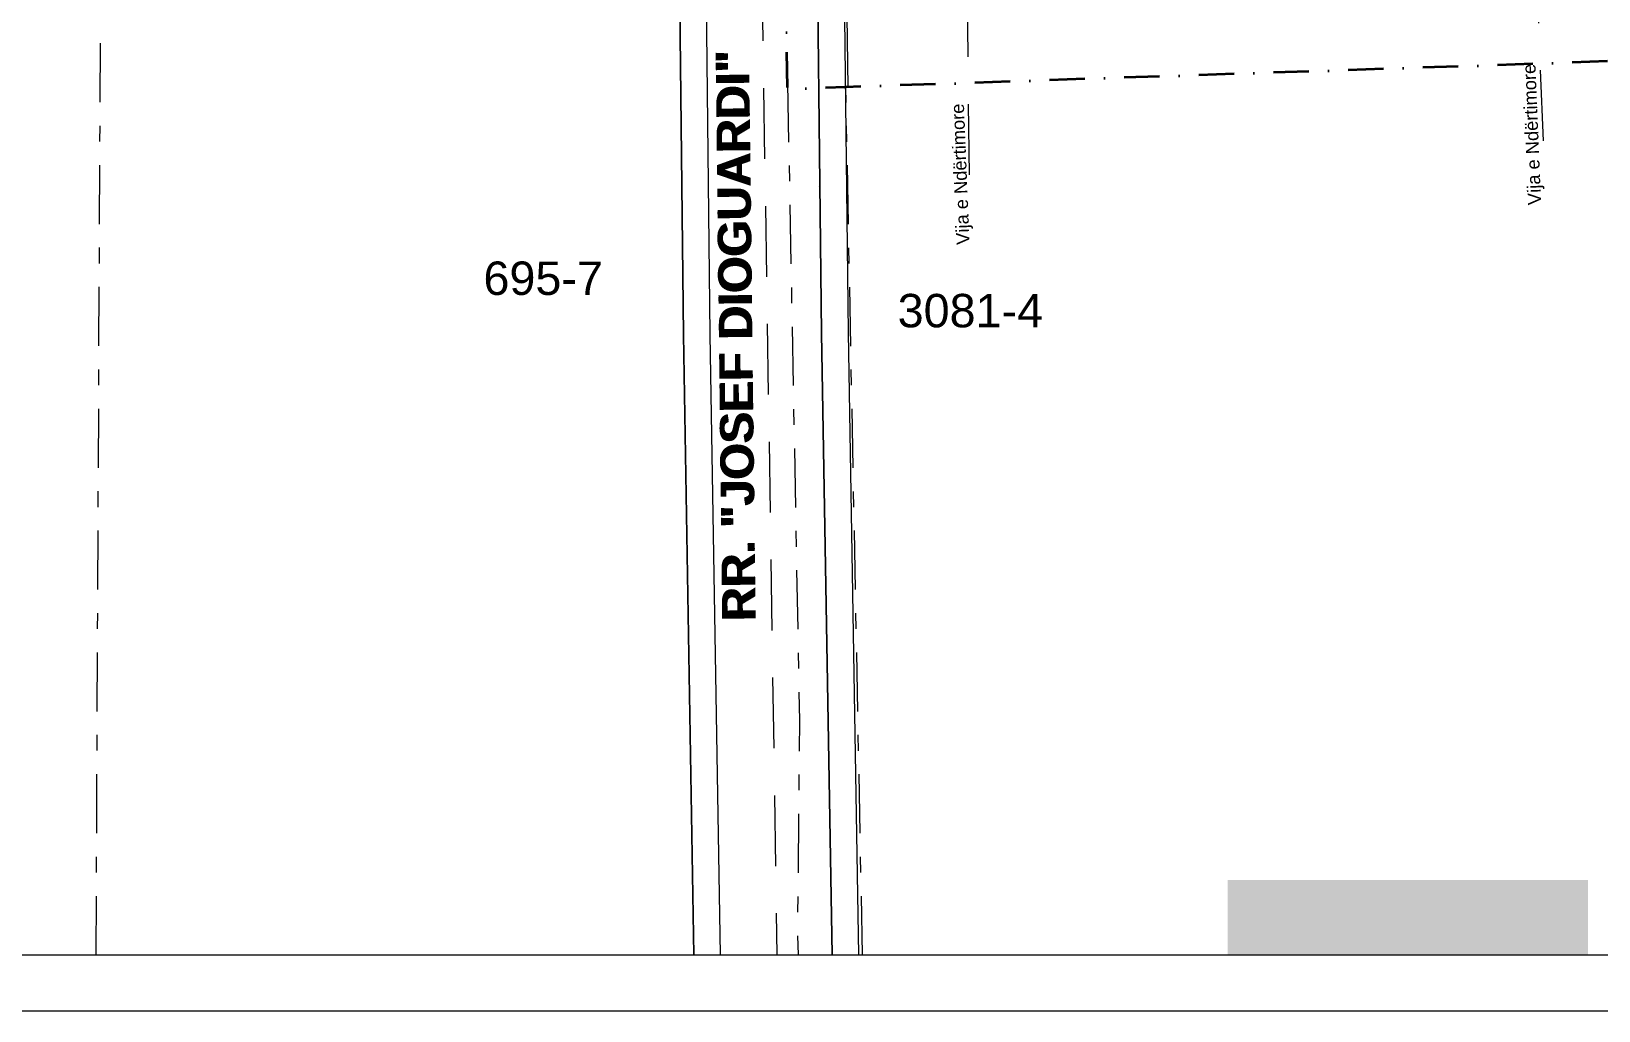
# Model space of a CAD drawing. Header units: millimetres. Extents: x 5128759 to 5835616, y -6847361 to -6545798.
# Drawn here: x 5660077 to 5730397, y -6847361 to -6803401 of the extents above; entities that cross this region are included whole.
import ezdxf

# ---------------------------------------------------------------- set-up
doc = ezdxf.new("R2010")
doc.units = ezdxf.units.MM
doc.header["$MEASUREMENT"] = 0
for name, pattern in [('Dot & Dashed', [3351.388812, 1587.5, -881.944444, 0, -881.944368]), ('Double Dashed', [5468.055367, 2645.833254, -1058.333278, 705.555558, -1058.333278]), ('Long Dashed', [5291.666508, 3174.999952, -2116.666555])]:
    doc.linetypes.add(name, pattern=pattern)
doc.layers.add('2D Drafting - General_Pen_No__1', color=7, linetype='Continuous', lineweight=13)
doc.layers.add('A - Situacioni_Pen_No__102', color=254, linetype='Continuous', lineweight=13)
doc.layers.add('A - Pllaka meskatit', color=7, linetype='Continuous')
for name, color, linetype, lineweight, true_color in [('A - Pllaka meskatit_Pen_No__161', 7, 'Continuous', 13, 0x6a6a6a), ('A - Situacioni_Pen_No__103', 7, 'Continuous', 13, 0xffcc99), ('A - Situacioni_Pen_No__104', 7, 'Continuous', 13, 0x96e196), ('A - Situacioni_Pen_No__8', 7, 'Continuous', 35, 0xa80f02), ('A - Situacioni_Pen_No__82', 7, 'Continuous', 20, 0xaaaaaa), ('Drawing & Figure_Pen_No__161', 7, 'Continuous', 13, 0x6a6a6a), ('Drawing & Figure_Pen_No__4', 7, 'Continuous', 20, 0x029e21)]:
    doc.layers.add(name, color=color, linetype=linetype, lineweight=lineweight, true_color=true_color)
doc.styles.add('GENERATED_STYLE_1', font='arial.ttf')
doc.styles.add('GENERATED_STYLE_6', font='arial.ttf')

# ---------------------------------------------------------------- blocks, each defined once
blk = doc.blocks.new('Slab_13', base_point=(5545094, -6844861))
at = {"layer": 'A - Pllaka meskatit_Pen_No__161', "color": 251, "linetype": 'Continuous', "lineweight": 13, "true_color": 0x6a6a6a, "flags": 128}
blk.add_lwpolyline([(5689151, -6800909), (5689336, -6817030), (5689802, -6844861), (5691002, -6844861), (5690536, -6817013), (5690349, -6800699)], dxfattribs=at)
blk = doc.blocks.new('Slab_16', base_point=(5694870, -6759077))
at = {"layer": 'A - Pllaka meskatit_Pen_No__161', "color": 251, "linetype": 'Continuous', "lineweight": 13, "true_color": 0x6a6a6a, "flags": 128}
blk.add_lwpolyline([(5694870, -6759077), (5695273, -6794098), (5695536, -6816943), (5696003, -6844861), (5697203, -6844861), (5696736, -6816926), (5696071, -6759115), (5696123, -6758411), (5696283, -6757777), (5696550, -6757180), (5696915, -6756637), (5697368, -6756165), (5697895, -6755778), (5698481, -6755487), (5699108, -6755301), (5699809, -6755219), (5719578, -6754632), (5726933, -6754056), (5727629, -6754031), (5728246, -6754111), (5728842, -6754290), (5729401, -6754565), (5729907, -6754927), (5730347, -6755367), (5730710, -6755873), (5730984, -6756431), (5731164, -6757027), (5731251, -6757693), (5731874, -6770932), (5733200, -6803077), (5734200, -6835248), (5734656, -6844861), (5735857, -6844861), (5735399, -6835201), (5734399, -6803034), (5733073, -6770879), (5732447, -6757588), (5732342, -6756775), (5732105, -6755990), (5731743, -6755254), (5731265, -6754588), (5730685, -6754008), (5730018, -6753531), (5729283, -6753170), (5728497, -6752933), (5727684, -6752828), (5726865, -6752858), (5719514, -6753434), (5699721, -6754022), (5698866, -6754121), (5698040, -6754366), (5697268, -6754749), (5696574, -6755259), (5695977, -6755881), (5695496, -6756596), (5695145, -6757382), (5694935, -6758218)], close=True, dxfattribs=at)

msp = doc.modelspace()

# ---------------------------------------------------------------- hatches: boundary and pattern name
at = {"layer": 'A - Situacioni_Pen_No__102', "linetype": 'Continuous', "lineweight": 0, "true_color": 0xf2f2f2}
msp.add_hatch(color=7, dxfattribs=at).paths.add_polyline_path([(5713755, -6841491), (5729916, -6841491), (5729916, -6844861), (5713755, -6844861)])

# ---------------------------------------------------------------- linework, layer by layer
at = {"layer": '2D Drafting - General_Pen_No__1', "color": 7, "linetype": 'Continuous', "lineweight": 13}
for p, q in [((5535187, -6844861), (5815488, -6844861)), ((5520988, -6847361), (5817988, -6847361))]:
    msp.add_line(p, q, dxfattribs=at)
at = {"layer": 'A - Situacioni_Pen_No__102', "color": 254, "linetype": 'Continuous', "lineweight": 13}
for p, q in [((5694008, -6805974), (5694008, -6805974)), ((5694008, -6805974), (5694008, -6805974)), ((5696603, -6805891), (5696603, -6805891)), ((5696603, -6805891), (5696603, -6805891)), ((5695397, -6810381), (5695397, -6810381)), ((5695397, -6810381), (5695397, -6810381))]:
    msp.add_line(p, q, dxfattribs=at)
for points in [[(5696003, -6844861), (5695536, -6816943), (5695273, -6794098), (5694870, -6759077), (5694935, -6758218), (5695145, -6757382), (5695496, -6756596), (5695977, -6755881), (5696574, -6755259), (5697268, -6754749), (5698040, -6754366), (5698866, -6754121), (5699721, -6754022), (5719514, -6753434), (5726865, -6752858), (5727684, -6752828), (5728497, -6752933), (5729283, -6753170), (5730018, -6753531), (5730685, -6754008)], [(5696003, -6844861), (5695536, -6816943), (5695273, -6794098), (5694870, -6759077), (5694935, -6758218), (5695145, -6757382), (5695496, -6756596), (5695977, -6755881), (5696574, -6755259), (5697268, -6754749), (5698040, -6754366), (5698866, -6754121), (5699721, -6754022), (5719514, -6753434), (5726865, -6752858), (5727684, -6752828), (5728497, -6752933), (5729283, -6753170), (5730018, -6753531), (5730685, -6754008)], [(5697203, -6844861), (5696736, -6816926), (5696071, -6759115), (5696123, -6758411), (5696283, -6757777), (5696550, -6757180), (5696915, -6756637), (5697368, -6756165), (5697895, -6755778), (5698481, -6755487), (5699108, -6755301), (5699809, -6755219), (5719578, -6754632), (5726933, -6754056), (5727629, -6754031), (5728246, -6754111), (5728842, -6754290), (5729401, -6754565), (5729907, -6754927), (5730347, -6755367), (5730710, -6755873)], [(5697203, -6844861), (5696736, -6816926), (5696071, -6759115), (5696123, -6758411), (5696283, -6757777), (5696550, -6757180), (5696915, -6756637), (5697368, -6756165), (5697895, -6755778), (5698481, -6755487), (5699108, -6755301), (5699809, -6755219), (5719578, -6754632), (5726933, -6754056), (5727629, -6754031), (5728246, -6754111), (5728842, -6754290), (5729401, -6754565), (5729907, -6754927), (5730347, -6755367), (5730710, -6755873)], [(5691002, -6844861), (5690536, -6817013), (5690349, -6800699), (5690264, -6799842), (5690035, -6799012), (5689666, -6798234), (5689169, -6797531), (5688559, -6796923), (5687854, -6796429), (5687074, -6796064), (5686243, -6795837), (5685386, -6795757), (5680778, -6795723), (5612821, -6795403), (5553301, -6795403), (5552222, -6795492), (5551172, -6795757), (5550180, -6796190), (5549272, -6796781), (5548474, -6797512), (5548046, -6798058)], [(5691002, -6844861), (5690536, -6817013), (5690349, -6800699), (5690264, -6799842), (5690035, -6799012), (5689666, -6798234), (5689169, -6797531), (5688559, -6796923), (5687854, -6796429), (5687074, -6796064), (5686243, -6795837), (5685386, -6795757), (5680778, -6795723), (5612821, -6795403), (5553301, -6795403), (5552222, -6795492), (5551172, -6795757), (5550180, -6796190), (5549272, -6796781), (5548474, -6797512), (5548046, -6798058)], [(5689802, -6844861), (5689336, -6817030), (5689151, -6800909), (5689084, -6800223), (5688900, -6799560), (5688605, -6798937), (5688207, -6798374), (5687719, -6797888), (5687155, -6797493), (5686531, -6797201), (5685867, -6797020), (5685181, -6796955), (5680769, -6796923), (5612911, -6796603)], [(5689802, -6844861), (5689336, -6817030), (5689151, -6800909), (5689084, -6800223), (5688900, -6799560), (5688605, -6798937), (5688207, -6798374), (5687719, -6797888), (5687155, -6797493), (5686531, -6797201), (5685867, -6797020), (5685181, -6796955), (5680769, -6796923), (5612911, -6796603)]]:
    msp.add_lwpolyline(points, dxfattribs=at)
at = {"layer": 'A - Situacioni_Pen_No__102', "color": 254, "linetype": 'Double Dashed', "lineweight": 13, "flags": 128}
for points in [[(5662992, -6844861), (5663016, -6837239), (5663235, -6792134)], [(5694006, -6805724), (5694539, -6834338), (5694450, -6843836), (5694484, -6844861)], [(5697371, -6844861), (5696621, -6805902)], [(5697371, -6844861), (5696621, -6805902)]]:
    msp.add_lwpolyline(points, dxfattribs=at)
at = {"layer": 'A - Situacioni_Pen_No__103', "color": 31, "linetype": 'Long Dashed', "lineweight": 13, "true_color": 0xffcc99, "flags": 128}
msp.add_lwpolyline([(5696721, -6805900), (5696171, -6759113, -0.414935), (5699811, -6755319), (5719584, -6754732), (5726943, -6754155, -0.435948), (5731151, -6757698), (5731774, -6770936), (5733100, -6803081), (5733153, -6804667)], format="xyb", dxfattribs=at)
msp.add_lwpolyline([(5696721, -6805900), (5696171, -6759113, -0.414935), (5699811, -6755319), (5719584, -6754732), (5726943, -6754155, -0.435948), (5731151, -6757698), (5731774, -6770936), (5733100, -6803081), (5733153, -6804667)], format="xyb", dxfattribs=at)
at = {"layer": 'A - Situacioni_Pen_No__104', "color": 81, "linetype": 'Long Dashed', "lineweight": 13, "true_color": 0x96e196, "flags": 128}
msp.add_lwpolyline([(5702167, -6809843), (5701572, -6759169), (5725854, -6758447), (5725870, -6760352), (5726379, -6771174), (5727703, -6803284), (5727938, -6808973)], dxfattribs=at)
at = {"layer": 'A - Situacioni_Pen_No__8', "color": 14, "linetype": 'Dot & Dashed', "lineweight": 35, "true_color": 0xa80f02, "flags": 128}
msp.add_lwpolyline([(5645817, -6710161), (5646440, -6710092), (5651539, -6709491), (5659253, -6708581), (5696287, -6704213), (5705755, -6703680), (5731186, -6702249), (5731687, -6704447), (5731844, -6736349), (5731802, -6748282), (5731799, -6749347), (5732357, -6753197), (5733569, -6761700), (5736344, -6781190), (5736347, -6786348), (5736355, -6794594), (5736653, -6802778), (5736717, -6804546), (5696621, -6805902), (5694011, -6805990), (5693786, -6793883), (5687404, -6793707), (5664958, -6792137), (5663235, -6792134), (5639316, -6792034), (5637459, -6792267), (5630916, -6793088), (5622445, -6793449), (5598576, -6793276), (5590777, -6792362), (5587570, -6792765), (5573406, -6792525), (5547905, -6792041), (5550119, -6759580), (5550161, -6758965), (5550158, -6758946), (5550171, -6758781), (5551940, -6740840), (5553825, -6721737), (5554049, -6719268), (5592603, -6715799), (5604007, -6714773), (5611950, -6713897)], close=True, dxfattribs=at)
msp.add_lwpolyline([(5645817, -6710161), (5646440, -6710092), (5651539, -6709491), (5659253, -6708581), (5696287, -6704213), (5705755, -6703680), (5731186, -6702249), (5731687, -6704447), (5731844, -6736349), (5731802, -6748282), (5731799, -6749347), (5732357, -6753197), (5733569, -6761700), (5736344, -6781190), (5736347, -6786348), (5736355, -6794594), (5736653, -6802778), (5736717, -6804546), (5696621, -6805902), (5694011, -6805990), (5693786, -6793883), (5687404, -6793707), (5664958, -6792137), (5663235, -6792134), (5639316, -6792034), (5637459, -6792267), (5630916, -6793088), (5622445, -6793449), (5598576, -6793276), (5590777, -6792362), (5587570, -6792765), (5573406, -6792525), (5547905, -6792041), (5550119, -6759580), (5550161, -6758965), (5550158, -6758946), (5550171, -6758781), (5551940, -6740840), (5553825, -6721737), (5554049, -6719268), (5592603, -6715799), (5604007, -6714773), (5611950, -6713897)], close=True, dxfattribs=at)
at = {"layer": 'Drawing & Figure_Pen_No__161', "color": 251, "linetype": 'Long Dashed', "lineweight": 13, "true_color": 0x6a6a6a, "flags": 128}
msp.add_lwpolyline([(5692848, -6800660), (5693530, -6844861)], dxfattribs=at)

# ---------------------------------------------------------------- block references
at = {"layer": 'A - Pllaka meskatit', "color": 251, "linetype": 'Continuous', "lineweight": 13, "true_color": 0x6a6a6a}
for name, p in [('Slab_16', (5694870, -6759077)), ('Slab_13', (5545094, -6844861))]:
    msp.add_blockref(name, p, dxfattribs=at)

# ---------------------------------------------------------------- texts
at = {"layer": 'A - Situacioni_Pen_No__102', "color": 254, "linetype": 'Continuous', "lineweight": 13, "char_height": 1500, "attachment_point": 7, "style": 'GENERATED_STYLE_1'}
for s, insert in [('\\A1;{\\pql;\\fArial|b0|i0|c0|p34;695-7}', (5680362, -6815254)), ('\\A1;{\\pql;\\fArial|b0|i0|c0|p34;695-7}', (5680362, -6815254)), ('\\A1;{\\pql;\\fArial|b0|i0|c0|p34;3081-4}', (5698946, -6816708)), ('\\A1;{\\pql;\\fArial|b0|i0|c0|p34;3081-4}', (5698946, -6816708))]:
    msp.add_mtext(s, dxfattribs=dict(at, insert=insert))
at = {"layer": 'A - Situacioni_Pen_No__82', "color": 253, "linetype": 'Continuous', "lineweight": 20, "true_color": 0xaaaaaa, "char_height": 1500, "attachment_point": 8, "rotation": 90.65887, "style": 'GENERATED_STYLE_6'}
for insert in [(5692447, -6817083), (5692449, -6817018)]:
    msp.add_mtext('\\A1;{\\pqc;\\fArial|b1|i0|c0|p34;RR. "JOSE\\fArial|b1|i0|c0|p34;F\\fArial|b1|i0|c0|p34; \\fArial|b1|i0|c0|p34;DIOGUARDI\\fArial|b1|i0|c0|p34;"}', dxfattribs=dict(at, insert=insert))
at = {"layer": 'Drawing & Figure_Pen_No__4', "color": 104, "linetype": 'Continuous', "lineweight": 20, "true_color": 0x029e21, "char_height": 587.78, "attachment_point": 7, "rotation": 92.36141, "style": 'GENERATED_STYLE_1'}
for insert in [(5727997, -6811180), (5702354, -6812964)]:
    msp.add_mtext('\\A1;{\\pql;\\fArial|b0|i0|c0|p34;Vija e Ndërtimore}', dxfattribs=dict(at, insert=insert))

doc.saveas('drawing.dxf')
